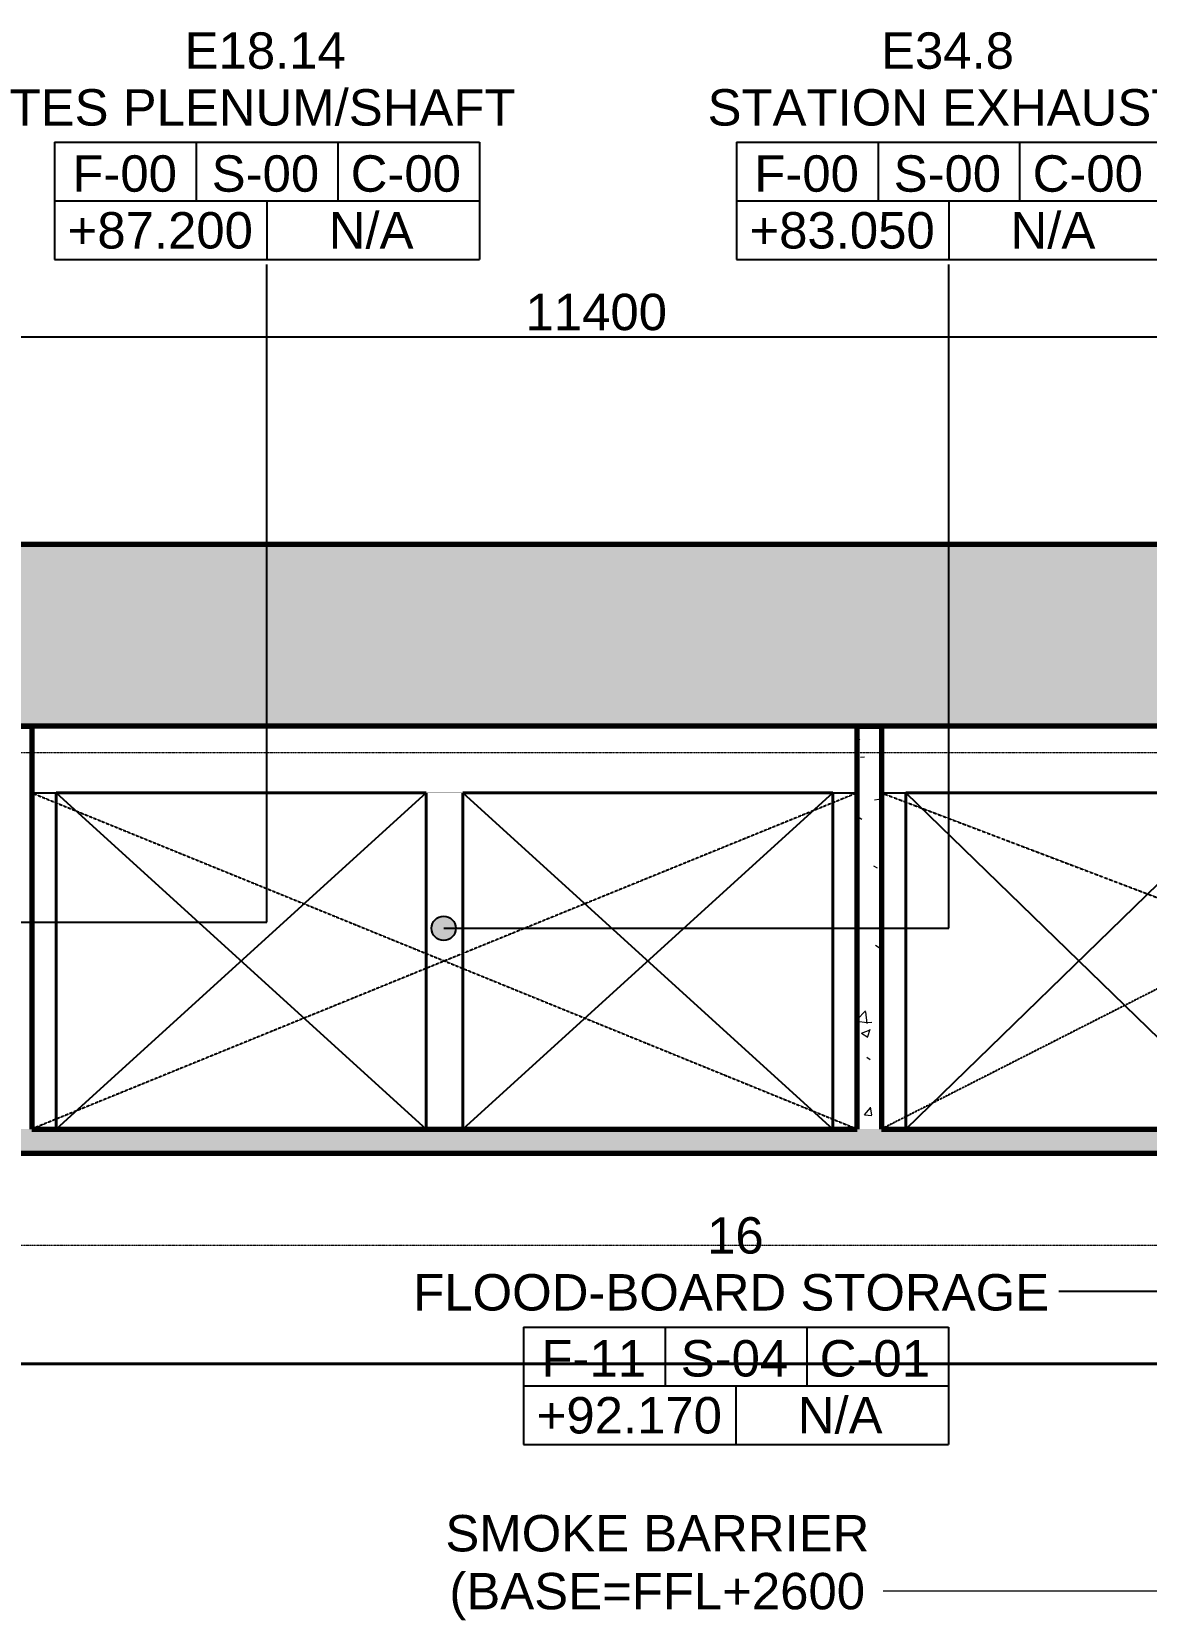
# Model space of a CAD drawing. Header units: millimetres. Extents: x -920231 to -841213, y -17301 to 22361.
# Drawn here: x -880432 to -871251, y 9105 to 22193 of the extents above; entities that cross this region are included whole.
import ezdxf

# ---------------------------------------------------------------- set-up
doc = ezdxf.new("R2010")
doc.units = ezdxf.units.MM
doc.linetypes.add('DPA_Grid _ Level 100', pattern=[10, 5.5, -1.6, 1.3, -1.6])
doc.linetypes.add('DPA_Overhead 100', pattern=[2.75, 1.75, -1])
for name, color, linetype, lineweight in [('_ _ A-DETL-OPENING', 1, 'Continuous', 25), ('A-ANNO-DIMS', 1, 'Continuous', 9), ('A-FLOR-E', 2, 'Continuous', 35), ('A-FLOR-OVHD', 2, 'DPA_Overhead 100', 25), ('A-ROOM-IDEN', 3, 'Continuous', 25), ('A-ROOM-LINE', 3, 'Continuous', 25), ('A-WALL', 5, 'Continuous', 35), ('A-WALL-PATT', 1, 'Continuous', 35), ('G-ANNO-TEXT', 3, 'Continuous', 9), ('S-GRID', 251, 'Continuous', 9), ('WALL-E', 2, 'Continuous', 35)]:
    doc.layers.add(name, color=color, linetype=linetype, lineweight=lineweight)
doc.styles.add('Arial_2', font='arial.ttf', dxfattribs={"height": 300})
doc.dimstyles.new('DPA-DIM-3_0_C-C', dxfattribs={"dimscale": 304.8, "dimtxt": 306.07782, "dimasz": 0.492126, "dimexe": 0.656168, "dimexo": 0.0625, "dimgap": 0.164042, "dimtad": 1, "dimdec": 0, "dimzin": 0, "dimdsep": 46, "dimtxsty": 'Arial_2', "dimblk1": 'DOTBLANK', "dimblk2": 'DOTBLANK', "dimsah": 1, "dimcen": 0.09, "dimdle": 0.656168, "dimadec": 8, "dimazin": 0, "dimtfac": 1, "dimtdec": 4, "dimtix": 1, "dimtmove": 0, "dimatfit": 3, "dimfxl": 1.312336, "dimfxlon": 1, "dimtvp": 1, "dimtolj": 1, "dimtzin": 0, "dimarcsym": 2})
pattern_1 = [(50, (0, 0), (728.7365, -63.75582), [76.2, -838.2]), (355, (0, 0), (-140.9716, 764.2276), [60.96, -670.56]), (100.451, (60.7, -5.3), (587.77, 700.46675), [64.76, -712.36]), (46.184, (0, 203.2), (1084.3162, -168.171), [114.3, -1257.3]), (96.636, (90.4, 189.2), (949.6099, 989.7098), [97.14, -1068.54]), (351.184, (0, 203.2), (949.6206, 989.7012), [91.44, -1005.84]), (21, (101.6, 152.4), (606.45787, -409.06057), [76.2, -838.2]), (326, (101.6, 152.4), (247.20834, 736.7529), [60.96, -670.56]), (71.451, (152.14, 118.3), (853.66825, 327.68547), [64.76, -712.36]), (37.5, (0, 0), (12.35469, 338.22012), [33.528, -628.904, 33.528, -647.192, -673.1]), (37.5, (0, 0), (12.35469, 338.22012), [-1343.152, 33.528, -639.572]), (7.5, (0, 0), (267.27887, 400.72213), [33.528, -354.584, 33.528, -613.664, -256.54]), (7.5, (0, 0), (267.27887, 400.72213), [-1035.304, 33.528, -223.012]), (327.5, (-226.57, 0), (542.36333, -22.915345), [33.528, -220.472, 33.528, -758.952, -1051.56]), (327.5, (-226.57, 0), (542.36333, -22.915345), [-1046.48, 33.528, -1018.032]), (317.5, (-328.17, 0), (592.51696, 101.7071), [33.528, -296.672, 33.528, -492.76, -746.76]), (317.5, (-328.17, 0), (592.51696, 101.7071), [-856.488, 33.528, -713.232])]

# ---------------------------------------------------------------- blocks, each defined once
blk = doc.blocks.new('DPA_Room Tag Box - Standard-4486259-4230-01 ENLARGED MULTI-PURPOSE LEVEL - REFLECTED CEILING PLAN - SHEET 1')
at = {"layer": 'A-ROOM-LINE'}
for p, q in [((-17.5, -2.94), (-17.5, -12.6)), ((-17.5, -2.94), (17.5, -2.94)), ((-5.83, -2.94), (-5.83, -7.77)), ((5.83, -2.94), (5.83, -7.77)), ((17.5, -2.94), (17.5, -12.6)), ((-17.5, -7.77), (17.5, -7.77)), ((0, -7.77), (0, -12.6)), ((-17.5, -12.6), (17.5, -12.6))]:
    blk.add_line(p, q, dxfattribs=at)
blk = doc.blocks.new('_DotBlank')
at = {"color": 0, "linetype": 'ByBlock', "lineweight": -2}
blk.add_line((-0.5, 0), (-1, 0), dxfattribs=at)
blk.add_circle((0, 0), 0.5, dxfattribs=at)
blk = doc.blocks.new('*D2197')
at = {"layer": 'A-ANNO-DIMS', "color": 0, "lineweight": -2, "transparency": 16777216}
for p, q in [((-11400, 16481), (-11400, 15900)), ((0, 16481), (0, 15900)), ((-11250, 16100), (-150, 16100))]:
    blk.add_line(p, q, dxfattribs=at)
at = {"layer": 'Defpoints', "color": 0, "transparency": 16777216}
for p in [(-11400, 16500), (0, 16500), (0, 16100)]:
    blk.add_point(p, dxfattribs=at)
at = {"layer": 'A-ANNO-DIMS', "color": 0, "lineweight": -2, "transparency": 16777216, "xscale": 150, "yscale": 150, "zscale": 150, "rotation": 180}
blk.add_blockref('_DotBlank', (-11400, 16100), dxfattribs=at)
at = {"layer": 'A-ANNO-DIMS', "color": 0, "lineweight": -2, "transparency": 16777216, "xscale": 150, "yscale": 150, "zscale": 150}
blk.add_blockref('_DotBlank', (0, 16100), dxfattribs=at)
at = {"layer": 'A-ANNO-DIMS', "color": 0, "transparency": 16777216, "insert": (-5700, 16303), "char_height": 300, "width": 1384.41, "attachment_point": 5, "style": 'Arial_2'}
blk.add_mtext('\\A1;11400', dxfattribs=at)
blk = doc.blocks.new('*U2141')
at = {"layer": '_ _ A-DETL-OPENING'}
for p, q in [((-10150, 9573), (-10150, 12343)), ((-10150, 12343), (-7100, 12343)), ((-7100, 12343), (-10150, 9573)), ((-10150, 12343), (-7100, 9573)), ((-7100, 12343), (-7100, 9573)), ((-6800, 12343), (-6800, 9573)), ((-3750, 12343), (-6800, 9573)), ((-6800, 12343), (-3750, 9573)), ((-6800, 12343), (-3750, 12343)), ((-3750, 12343), (-3750, 9573)), ((-300, 12343), (-3150, 9573)), ((-3150, 12343), (-300, 9573)), ((-3150, 9573), (-3150, 12343)), ((-3150, 12343), (-300, 12343)), ((-7100, 9573), (-10150, 9573)), ((-3750, 9573), (-6800, 9573)), ((-300, 9573), (-3150, 9573))]:
    blk.add_line(p, q, dxfattribs=at)
at = {"layer": 'S-GRID', "linetype": 'DPA_Grid _ Level 100'}
for p, q in [((24628.5, 12673), (-48793, 12673)), ((24628.5, 8615), (-48793, 8615))]:
    blk.add_line(p, q, dxfattribs=at)
at = {"layer": 'A-ANNO-DIMS'}
dim = blk.add_linear_dim(base=(0, 16099.8), p1=(-11400, 16499.8), p2=(0, 16499.8), dimstyle='DPA-DIM-3_0_C-C', override={"dimpost": '<>', "dimfxl": 11400}, dxfattribs=at)
dim.commit()
dim.dimension.update_dxf_attribs({"geometry": '*D2197', "text_midpoint": (-5700, 16302.9)})

msp = doc.modelspace()

# ---------------------------------------------------------------- hatches: boundary and pattern name
at = {"layer": 'A-ROOM-IDEN'}
h = msp.add_hatch(color=256, dxfattribs=at)
edge = h.paths.add_edge_path()
edge.add_arc((-877039, 14806), 100, 0, 360)
at = {"layer": 'A-WALL-PATT', "lineweight": 9}
h = msp.add_hatch(dxfattribs=at)
h.set_pattern_fill('FP_1', color=256, style=0, pattern_type=2)
h.set_pattern_definition(pattern_1)
h.paths.add_polyline_path([(-865808, 16472), (-848907, 16472), (-848907, 17972), (-895025, 17972), (-895025, 16472), (-868106, 16472)])
h = msp.add_hatch(dxfattribs=at)
h.set_pattern_fill('FP_1', color=256, style=0, pattern_type=2)
h.set_pattern_definition(pattern_1)
h.paths.add_polyline_path([(-873432, 13152), (-873432, 16472), (-873632, 16472), (-873632, 13152)])
h = msp.add_hatch(dxfattribs=at)
h.set_pattern_fill('FP_1', color=256, style=0, pattern_type=2)
h.set_pattern_definition(pattern_1)
h.paths.add_polyline_path([(-866832, 12952), (-866832, 13152), (-895025, 13152), (-895025, 12952), (-868106, 12952)])

# ---------------------------------------------------------------- linework, layer by layer
at = {"layer": 'A-FLOR-E'}
for p, q in [((-895025, 16472), (-866630, 16472)), ((-866630, 16472), (-895025, 16472)), ((-877182, 15922), (-880232, 15922)), ((-880232, 15922), (-880232, 15812)), ((-880232, 15922), (-877182, 15922)), ((-880232, 15812), (-880232, 15922)), ((-877182, 15812), (-877182, 15922)), ((-877182, 15922), (-877182, 15812)), ((-873832, 15922), (-876882, 15922)), ((-876882, 15922), (-876882, 15812)), ((-876882, 15812), (-876882, 15922)), ((-876882, 15922), (-873832, 15922)), ((-873832, 15812), (-873832, 15922)), ((-873832, 15922), (-873832, 15812)), ((-870382, 15922), (-873232, 15922)), ((-873232, 15922), (-873232, 15812)), ((-873232, 15922), (-870382, 15922)), ((-873232, 15812), (-873232, 15922)), ((-880232, 15812), (-880232, 13152)), ((-880232, 13152), (-880232, 15812)), ((-877182, 13152), (-877182, 15812)), ((-877182, 15812), (-877182, 13152)), ((-876882, 15812), (-876882, 13152)), ((-876882, 13152), (-876882, 15812)), ((-873832, 13152), (-873832, 15812)), ((-873832, 15812), (-873832, 13152)), ((-873232, 15812), (-873232, 13152)), ((-873232, 13152), (-873232, 15812)), ((-880232, 13152), (-877182, 13152)), ((-877182, 13152), (-880232, 13152)), ((-876882, 13152), (-873832, 13152)), ((-873832, 13152), (-876882, 13152)), ((-873232, 13152), (-869532, 13152)), ((-869532, 13152), (-873232, 13152)), ((-869382, 11219), (-895025, 11219)), ((-895025, 11219), (-869382, 11219))]:
    msp.add_line(p, q, dxfattribs=at)
at = {"layer": 'A-FLOR-OVHD', "color": 8}
for p, q in [((-880432, 13152), (-880432, 15922)), ((-880432, 15922), (-873632, 15922)), ((-873632, 15922), (-880432, 13152)), ((-880432, 15922), (-873632, 13152)), ((-873632, 15922), (-873632, 13152)), ((-873432, 13152), (-873432, 15922)), ((-873432, 15922), (-867982, 15922)), ((-867982, 15922), (-873432, 13152)), ((-873432, 15922), (-867982, 13852)), ((-873632, 13152), (-880432, 13152)), ((-869532, 13152), (-873432, 13152))]:
    msp.add_line(p, q, dxfattribs=at)
at = {"layer": 'A-ROOM-IDEN'}
for p, q in [((-878495, 14858), (-878495, 20276)), ((-872878, 14806), (-872878, 20276)), ((-882953, 14858), (-878495, 14858)), ((-877039, 14806), (-872878, 14806)), ((-867820, 11814), (-871972, 11814))]:
    msp.add_line(p, q, dxfattribs=at)
msp.add_circle((-877039, 14806), 100, dxfattribs=at)
at = {"layer": 'A-WALL', "color": 7, "lineweight": 70}
for p, q in [((-895025, 17972), (-848907, 17972)), ((-848907, 16472), (-885282, 16472)), ((-880632, 16472), (-880432, 16472)), ((-880432, 16472), (-880432, 13152)), ((-873632, 13152), (-873632, 16472)), ((-873632, 16472), (-873432, 16472)), ((-873432, 16472), (-873432, 13152)), ((-880432, 13152), (-873632, 13152)), ((-873432, 13152), (-869532, 13152)), ((-870782, 12952), (-895025, 12952))]:
    msp.add_line(p, q, dxfattribs=at)
at = {"layer": 'G-ANNO-TEXT', "color": 10}
for p, q in [((-873230, 9345), (-873419, 9345)), ((-870483, 9345), (-873230, 9345))]:
    msp.add_line(p, q, dxfattribs=at)
at = {"layer": 'WALL-E'}
for p, q in [((-880232, 15922), (-877182, 15922)), ((-876882, 15922), (-873832, 15922)), ((-873232, 15922), (-870382, 15922)), ((-880232, 13152), (-877182, 13152)), ((-879562, 13152), (-880232, 13152)), ((-879562, 13152), (-879062, 13152)), ((-879062, 13152), (-879562, 13152)), ((-877182, 13152), (-879062, 13152)), ((-876882, 13152), (-873832, 13152)), ((-873832, 13152), (-876882, 13152)), ((-873232, 13152), (-869532, 13152)), ((-869532, 13152), (-873232, 13152))]:
    msp.add_line(p, q, dxfattribs=at)

# ---------------------------------------------------------------- block references
msp.add_blockref('*U2141', (-870082, 3579))
at = {"layer": 'A-ROOM-IDEN', "xscale": 99.99999999999993, "yscale": 99.99999999999993, "zscale": 99.99999999999993}
for p in [(-878495, 21576), (-872878, 21576), (-874631, 11814)]:
    msp.add_blockref('DPA_Room Tag Box - Standard-4486259-4230-01 ENLARGED MULTI-PURPOSE LEVEL - REFLECTED CEILING PLAN - SHEET 1', p, dxfattribs=at)

# ---------------------------------------------------------------- texts
at = {"layer": 'A-ROOM-IDEN', "lineweight": 9, "char_height": 300, "attachment_point": 1, "style": 'Arial_2'}
for s, insert, width in [('E18.14', (-879173, 22188), 1643.46), ('E34.8', (-873436, 22188), 1354.85), ('TES PLENUM/SHAFT', (-880615, 21720), 5130.8), ('STATION EXHAUST', (-874865, 21720), 4810.12), ('F-00', (-880098, 21175), 1058.23), ('S-00', (-878950, 21175), 1090.29), ('C-00', (-877805, 21175), 1114.35), ('F-00', (-874480, 21175), 1058.23), ('S-00', (-873332, 21175), 1090.29), ('C-00', (-872187, 21175), 1114.35), ('+87.200', (-880137, 20707), 1883.97), ('N/A', (-877986, 20707), 857.81), ('+83.050', (-874520, 20707), 1883.97), ('N/A', (-872369, 20707), 857.81), ('16', (-874869, 12426), 577.21), ('FLOOD-BOARD STORAGE', (-877290, 11957), 6437.55), ('F-11', (-876234, 11413), 1058.23), ('S-04', (-875086, 11413), 1090.29), ('C-01', (-873941, 11413), 1114.35), ('+92.170', (-876273, 10944), 1883.97), ('N/A', (-874122, 10944), 857.81)]:
    msp.add_mtext(s, dxfattribs=dict(at, insert=insert, width=width))
at = {"layer": 'G-ANNO-TEXT', "color": 7, "char_height": 300, "attachment_point": 1, "style": 'Arial_2'}
for s, insert, width in [('SMOKE BARRIER ', (-877025, 9972), 4433.33), ('(BASE=FFL+2600', (-876992, 9495), 4208.86)]:
    msp.add_mtext(s, dxfattribs=dict(at, insert=insert, width=width))

doc.saveas('drawing.dxf')
